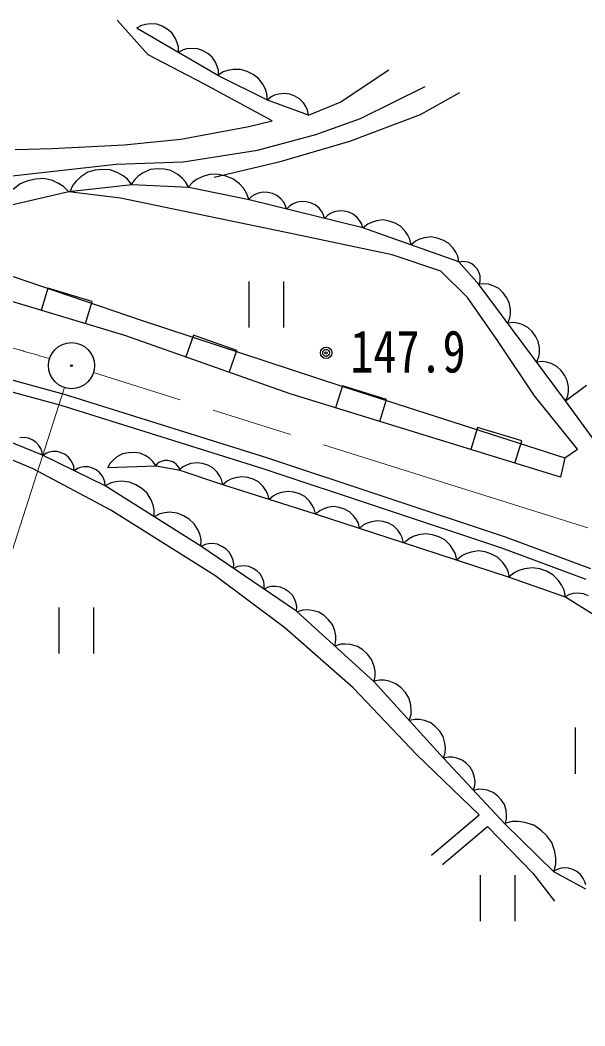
# Model space of a CAD drawing. Units: millimetres, scale not verified. Extents: x 40000 to 680000, y 20000 to 380000.
# Drawn here: x 155896 to 180348, y 263311 to 306866 of the extents above; entities that cross this region are included whole.
import ezdxf
from ezdxf.enums import TextEntityAlignment as Align

# ---------------------------------------------------------------- set-up
doc = ezdxf.new("R2010")
doc.units = ezdxf.units.MM
doc.header["$LTSCALE"] = 1000
doc.linetypes.add('CHAIN', pattern=[18.5, 12, -1.5, 3.5, -1.5])
for name, color, linetype, lineweight in [('M-BGD', 7, 'Continuous', 25), ('M-BMK', 2, 'CHAIN', 13), ('M-BMK-SRVR', 3, 'Continuous', 25), ('M-STR-HTXT', 7, 'Continuous', 13)]:
    doc.layers.add(name, color=color, linetype=linetype, lineweight=lineweight)
doc.styles.add('ＭＳ ゴシック', font='')
doc.styles.get('ＭＳ ゴシック').set_extended_font_data('MS Gothic')

msp = doc.modelspace()

# ---------------------------------------------------------------- linework, layer by layer
at = {"layer": 'M-BGD'}
for p, q in [((161445, 305364), (160093, 306866)), ((161150, 306636), (160935, 306518)), ((161322, 306682), (161150, 306636)), ((161531, 306707), (161322, 306682)), ((161812, 306689), (161531, 306707)), ((162051, 306599), (161812, 306689)), ((164481, 304459), (160959, 306504)), ((162269, 306472), (162051, 306599)), ((162466, 306310), (162269, 306472)), ((162620, 306074), (162466, 306310)), ((162702, 305881), (162620, 306074)), ((162748, 305708), (162702, 305881)), ((163849, 304113), (161445, 305364)), ((162751, 305464), (162748, 305708)), ((162956, 305576), (162751, 305464)), ((163120, 305620), (162956, 305576)), ((163318, 305643), (163120, 305620)), ((163586, 305626), (163318, 305643)), ((163814, 305541), (163586, 305626)), ((164021, 305420), (163814, 305541)), ((164209, 305265), (164021, 305420)), ((164356, 305041), (164209, 305265)), ((164434, 304857), (164356, 305041)), ((164478, 304693), (164434, 304857)), ((164691, 304623), (164455, 304472)), ((164481, 304459), (164478, 304693)), ((166601, 303399), (164481, 304459)), ((164884, 304687), (164691, 304623)), ((165120, 304730), (164884, 304687)), ((165442, 304730), (165120, 304730)), ((165721, 304644), (165442, 304730)), ((165979, 304515), (165721, 304644)), ((166215, 304344), (165979, 304515)), ((169757, 303311), (171860, 304713)), ((166803, 302510), (163849, 304113)), ((166408, 304086), (166215, 304344)), ((166516, 303871), (166408, 304086)), ((166580, 303678), (166516, 303871)), ((166601, 303399), (166580, 303678)), ((166912, 303610), (166766, 303541)), ((167094, 303665), (166912, 303610)), ((167347, 303695), (167094, 303665)), ((167574, 303653), (167347, 303695)), ((167789, 303576), (167574, 303653)), ((170628, 302607), (173433, 303986)), ((174915, 303712), (173212, 302761)), ((166766, 303541), (166594, 303402)), ((168381, 302755), (166601, 303399)), ((167990, 303462), (167789, 303576)), ((168166, 303278), (167990, 303462)), ((168270, 303119), (168166, 303278)), ((168381, 302755), (169757, 303311)), ((168339, 302973), (168270, 303119)), ((168381, 302755), (168339, 302973)), ((173212, 302761), (170158, 301609)), ((165801, 302260), (166803, 302510)), ((168698, 301917), (170628, 302607)), ((162847, 301709), (165801, 302260)), ((166169, 301228), (168698, 301917)), ((157289, 301308), (160394, 301459)), ((160394, 301459), (162847, 301709)), ((170158, 301609), (167103, 300708)), ((155687, 301258), (157289, 301308)), ((162951, 300722), (166169, 301228)), ((155550, 300124), (160055, 300630)), ((160055, 300630), (162951, 300722)), ((167103, 300708), (164299, 300057)), ((158824, 300275), (158520, 300078)), ((159140, 300364), (158824, 300275)), ((159462, 300400), (159140, 300364)), ((159790, 300382), (159462, 300400)), ((160130, 300257), (159790, 300382)), ((160363, 300120), (160130, 300257)), ((160541, 299977), (160363, 300120)), ((161014, 300113), (160858, 299971)), ((161221, 300254), (161014, 300113)), ((161528, 300390), (161221, 300254)), ((161830, 300426), (161528, 300390)), ((162129, 300412), (161830, 300426)), ((162427, 300349), (162129, 300412)), ((162719, 300185), (162427, 300349)), ((162912, 300026), (162719, 300185)), ((163808, 300094), (163564, 299978)), ((164157, 300188), (163808, 300094)), ((164486, 300177), (164157, 300188)), ((164803, 300112), (164486, 300177)), ((165110, 299995), (164803, 300112)), ((155902, 299773), (155602, 299526)), ((156228, 299907), (155902, 299773)), ((156568, 299985), (156228, 299907)), ((156920, 300007), (156568, 299985)), ((157298, 299915), (156920, 300007)), ((157563, 299797), (157298, 299915)), ((157771, 299667), (157563, 299797)), ((158006, 299423), (157771, 299667)), ((160732, 299726), (158006, 299423)), ((158180, 299714), (158049, 299428)), ((158323, 299893), (158180, 299714)), ((158520, 300078), (158323, 299893)), ((160732, 299726), (160541, 299977)), ((160858, 299971), (160696, 299728)), ((163194, 299612), (160732, 299726)), ((163055, 299869), (162912, 300026)), ((163194, 299612), (163055, 299869)), ((163373, 299852), (163160, 299619)), ((163564, 299978), (163373, 299852)), ((165395, 299772), (165110, 299995)), ((165575, 299570), (165395, 299772)), ((158006, 299423), (155204, 298779)), ((160243, 299155), (158006, 299423)), ((165806, 299082), (163194, 299612)), ((165701, 299379), (165575, 299570)), ((165806, 299082), (165701, 299379)), ((165916, 299230), (165777, 299090)), ((166040, 299305), (165916, 299230)), ((166196, 299372), (166040, 299305)), ((166419, 299422), (166196, 299372)), ((166625, 299406), (166419, 299422)), ((166823, 299357), (166625, 299406)), ((167013, 299276), (166823, 299357)), ((167187, 299128), (167013, 299276)), ((163648, 298454), (160243, 299155)), ((170729, 297871), (165806, 299082)), ((167294, 298996), (167187, 299128)), ((167369, 298873), (167294, 298996)), ((167427, 298683), (167369, 298873)), ((167567, 298824), (167427, 298683)), ((167690, 298899), (167567, 298824)), ((167847, 298965), (167690, 298899)), ((168069, 299015), (167847, 298965)), ((168276, 299000), (168069, 299015)), ((168474, 298951), (168276, 299000)), ((168664, 298869), (168474, 298951)), ((168837, 298721), (168664, 298869)), ((167754, 297603), (163648, 298454)), ((168945, 298590), (168837, 298721)), ((169020, 298466), (168945, 298590)), ((169078, 298277), (169020, 298466)), ((169218, 298418), (169078, 298277)), ((169341, 298492), (169218, 298418)), ((169498, 298559), (169341, 298492)), ((169720, 298609), (169498, 298559)), ((169926, 298593), (169720, 298609)), ((170124, 298545), (169926, 298593)), ((170314, 298463), (170124, 298545)), ((170488, 298315), (170314, 298463)), ((170596, 298184), (170488, 298315)), ((170670, 298060), (170596, 298184)), ((170729, 297871), (170670, 298060)), ((170945, 298027), (170747, 297864)), ((171113, 298108), (170945, 298027)), ((171323, 298173), (171113, 298108)), ((171616, 298210), (171323, 298173)), ((171880, 298163), (171616, 298210)), ((172129, 298075), (171880, 298163)), ((172363, 297945), (172129, 298075)), ((172568, 297732), (172363, 297945)), ((172010, 296702), (167754, 297603)), ((174894, 296394), (170729, 297871)), ((172689, 297549), (172568, 297732)), ((172770, 297381), (172689, 297549)), ((151302, 297230), (161187, 293857)), ((172821, 297129), (172770, 297381)), ((173018, 297292), (172821, 297129)), ((173187, 297373), (173018, 297292)), ((173397, 297438), (173187, 297373)), ((173690, 297474), (173397, 297438)), ((173953, 297428), (173690, 297474)), ((174202, 297339), (173953, 297428)), ((174436, 297210), (174202, 297339)), ((174641, 296997), (174436, 297210)), ((174113, 296001), (172010, 296702)), ((174763, 296814), (174641, 296997)), ((174843, 296645), (174763, 296814)), ((174894, 296394), (174843, 296645)), ((160429, 293213), (149789, 296394)), ((175765, 295409), (174894, 296394)), ((175053, 296411), (174904, 296383)), ((175163, 296404), (175053, 296411)), ((175290, 296378), (175163, 296404)), ((175452, 296313), (175290, 296378)), ((175575, 296213), (175452, 296313)), ((175678, 296096), (175575, 296213)), ((175265, 294849), (174113, 296001)), ((175762, 295962), (175678, 296096)), ((175807, 295794), (175762, 295962)), ((175817, 295664), (175807, 295794)), ((165793, 295549), (165793, 293549)), ((167313, 293549), (167313, 295549)), ((175996, 295451), (175752, 295427)), ((175765, 295409), (175811, 295554)), ((179514, 290373), (175765, 295409)), ((175811, 295554), (175817, 295664)), ((176172, 295425), (175996, 295451)), ((176373, 295366), (176172, 295425)), ((176625, 295239), (176373, 295366)), ((157098, 295253), (156811, 294295)), ((159014, 294680), (157098, 295253)), ((176809, 295062), (176625, 295239)), ((176960, 294860), (176809, 295062)), ((158727, 293722), (159014, 294680)), ((176567, 292996), (175265, 294849)), ((177076, 294632), (176960, 294860)), ((177126, 294355), (177076, 294632)), ((177099, 293969), (177125, 294145)), ((177125, 294145), (177126, 294355)), ((161187, 293857), (169820, 291017)), ((177006, 293742), (177099, 293969)), ((177250, 293767), (177006, 293742)), ((177426, 293741), (177250, 293767)), ((177627, 293681), (177426, 293741)), ((177879, 293554), (177627, 293681)), ((167586, 290676), (160429, 293213)), ((163399, 293221), (163065, 292279)), ((165284, 292553), (163399, 293221)), ((178063, 293377), (177879, 293554)), ((178213, 293175), (178063, 293377)), ((178330, 292948), (178213, 293175)), ((178169, 290593), (176567, 292996)), ((178380, 292671), (178330, 292948)), ((164950, 291611), (165284, 292553)), ((178260, 292058), (178353, 292284)), ((178353, 292284), (178379, 292461)), ((178379, 292461), (178380, 292671)), ((178503, 292082), (178260, 292058)), ((178680, 292056), (178503, 292082)), ((178881, 291997), (178680, 292056)), ((179133, 291870), (178881, 291997)), ((179317, 291693), (179133, 291870)), ((157813, 290657), (153718, 291763)), ((179467, 291491), (179317, 291693)), ((179584, 291263), (179467, 291491)), ((157673, 290177), (153601, 291277)), ((169849, 291027), (169555, 290071)), ((169820, 291017), (179476, 287912)), ((171761, 290439), (169849, 291027)), ((179514, 290373), (180418, 291062)), ((179634, 290986), (179584, 291263)), ((179633, 290776), (179634, 290986)), ((166578, 287906), (157813, 290657)), ((179287, 287079), (167586, 290676)), ((180022, 288290), (178169, 290593)), ((179514, 290373), (179607, 290600)), ((179607, 290600), (179633, 290776)), ((166424, 287430), (157673, 290177)), ((171467, 289483), (171761, 290439)), ((182365, 286442), (179514, 290373)), ((175699, 289228), (175406, 288272)), ((177611, 288640), (175699, 289228)), ((156462, 287435), (153040, 288850)), ((156868, 288025), (154057, 289159)), ((156079, 288796), (155879, 288780)), ((156257, 288756), (156079, 288796)), ((156424, 288689), (156257, 288756)), ((156580, 288594), (156424, 288689)), ((156713, 288443), (156580, 288594)), ((156791, 288315), (156713, 288443)), ((177317, 287684), (177611, 288640)), ((156841, 288197), (156791, 288315)), ((156868, 288025), (156841, 288197)), ((159580, 286693), (156868, 288025)), ((157034, 288110), (156887, 288015)), ((157155, 288151), (157034, 288110)), ((157302, 288179), (157155, 288151)), ((157503, 288181), (157302, 288179)), ((157678, 288128), (157503, 288181)), ((157840, 288049), (157678, 288128)), ((157988, 287943), (157840, 288049)), ((158110, 287783), (157988, 287943)), ((160085, 287948), (159922, 287816)), ((160332, 288083), (160085, 287948)), ((160583, 288134), (160332, 288083)), ((160834, 288144), (160583, 288134)), ((161088, 288111), (160834, 288144)), ((161344, 287994), (161088, 288111)), ((161517, 287875), (161344, 287994)), ((176915, 284468), (166578, 287906)), ((179476, 287912), (179287, 287079)), ((179476, 287912), (180022, 288290)), ((158178, 287649), (158110, 287783)), ((158219, 287529), (158178, 287649)), ((158234, 287354), (158219, 287529)), ((158501, 287490), (158381, 287449)), ((158648, 287518), (158501, 287490)), ((158850, 287520), (158648, 287518)), ((159025, 287467), (158850, 287520)), ((159186, 287388), (159025, 287467)), ((159801, 287685), (159682, 287470)), ((161781, 287548), (159700, 287471)), ((159922, 287816), (159801, 287685)), ((161647, 287753), (161517, 287875)), ((161781, 287548), (161647, 287753)), ((161825, 287652), (161740, 287556)), ((162822, 287355), (161781, 287548)), ((161902, 287705), (161825, 287652)), ((162000, 287754), (161902, 287705)), ((162142, 287794), (162000, 287754)), ((162276, 287792), (162142, 287794)), ((162406, 287768), (162276, 287792)), ((162532, 287722), (162406, 287768)), ((162649, 287633), (162532, 287722)), ((162724, 287553), (162649, 287633)), ((162777, 287476), (162724, 287553)), ((162951, 287523), (162774, 287371)), ((162822, 287355), (162777, 287476)), ((163103, 287599), (162951, 287523)), ((163293, 287662), (163103, 287599)), ((163559, 287700), (163293, 287662)), ((163799, 287662), (163559, 287700)), ((164027, 287586), (163799, 287662)), ((164242, 287472), (164027, 287586)), ((164431, 287283), (164242, 287472)), ((159817, 285644), (156462, 287435)), ((158381, 287449), (158234, 287354)), ((159334, 287282), (159186, 287388)), ((159456, 287122), (159334, 287282)), ((159524, 286988), (159456, 287122)), ((164672, 286739), (162822, 287355)), ((164545, 287118), (164431, 287283)), ((164621, 286966), (164545, 287118)), ((165217, 287050), (165019, 286981)), ((165495, 287094), (165217, 287050)), ((165748, 287058), (165495, 287094)), ((165988, 286982), (165748, 287058)), ((176749, 283996), (166424, 287430)), ((159566, 286868), (159524, 286988)), ((159580, 286693), (159566, 286868)), ((159839, 286826), (159579, 286694)), ((163723, 284080), (159580, 286693)), ((160046, 286872), (159839, 286826)), ((160295, 286893), (160046, 286872)), ((160629, 286859), (160295, 286893)), ((160909, 286742), (160629, 286859)), ((161163, 286581), (160909, 286742)), ((164672, 286739), (164621, 286966)), ((168680, 285467), (164672, 286739)), ((164861, 286899), (164677, 286737)), ((165019, 286981), (164861, 286899)), ((166216, 286866), (165988, 286982)), ((166418, 286669), (166216, 286866)), ((166540, 286498), (166418, 286669)), ((161390, 286379), (161163, 286581)), ((161564, 286092), (161390, 286379)), ((166622, 286340), (166540, 286498)), ((166679, 286102), (166622, 286340)), ((166862, 286264), (166679, 286102)), ((167020, 286346), (166862, 286264)), ((167219, 286415), (167020, 286346)), ((167497, 286459), (167219, 286415)), ((167750, 286423), (167497, 286459)), ((167990, 286347), (167750, 286423)), ((168218, 286231), (167990, 286347)), ((168420, 286034), (168218, 286231)), ((161653, 285859), (161564, 286092)), ((161699, 285652), (161653, 285859)), ((168542, 285863), (168420, 286034)), ((168624, 285705), (168542, 285863)), ((169206, 285759), (169017, 285694)), ((169471, 285800), (169206, 285759)), ((169712, 285764), (169471, 285800)), ((169940, 285690), (169712, 285764)), ((164324, 282814), (159817, 285644)), ((161693, 285360), (161699, 285652)), ((161943, 285486), (161693, 285360)), ((162141, 285531), (161943, 285486)), ((162381, 285551), (162141, 285531)), ((162701, 285519), (162381, 285551)), ((162970, 285406), (162701, 285519)), ((163214, 285252), (162970, 285406)), ((168680, 285467), (168624, 285705)), ((172496, 284233), (168680, 285467)), ((168866, 285617), (168690, 285464)), ((169017, 285694), (168866, 285617)), ((170156, 285578), (169940, 285690)), ((170348, 285390), (170156, 285578)), ((170463, 285227), (170348, 285390)), ((163432, 285058), (163214, 285252)), ((163598, 284782), (163432, 285058)), ((170540, 285076), (170463, 285227)), ((170593, 284849), (170540, 285076)), ((170769, 285002), (170593, 284849)), ((170920, 285079), (170769, 285002)), ((171109, 285144), (170920, 285079)), ((171374, 285185), (171109, 285144)), ((171615, 285149), (171374, 285185)), ((171843, 285075), (171615, 285149)), ((172059, 284963), (171843, 285075)), ((172251, 284775), (172059, 284963)), ((163684, 284558), (163598, 284782)), ((163729, 284359), (163684, 284558)), ((172366, 284612), (172251, 284775)), ((172443, 284461), (172366, 284612)), ((172496, 284233), (172443, 284461)), ((172915, 284500), (172733, 284408)), ((173142, 284577), (172915, 284500)), ((173460, 284625), (173142, 284577)), ((173749, 284580), (173460, 284625)), ((174023, 284491), (173749, 284580)), ((174281, 284355), (174023, 284491)), ((180603, 283106), (176915, 284468)), ((163723, 284080), (163729, 284359)), ((167865, 281269), (163723, 284080)), ((163908, 284160), (163728, 284076)), ((164049, 284187), (163908, 284160)), ((164219, 284195), (164049, 284187)), ((164445, 284165), (164219, 284195)), ((164633, 284078), (164445, 284165)), ((164802, 283964), (164633, 284078)), ((177083, 282730), (172496, 284233)), ((172733, 284408), (172521, 284225)), ((174510, 284129), (174281, 284355)), ((174648, 283932), (174510, 284129)), ((180404, 282647), (176749, 283996)), ((164952, 283821), (164802, 283964)), ((165063, 283622), (164952, 283821)), ((165118, 283461), (165063, 283622)), ((174740, 283751), (174648, 283932)), ((174802, 283478), (174740, 283751)), ((175014, 283661), (174802, 283478)), ((175195, 283753), (175014, 283661)), ((175423, 283830), (175195, 283753)), ((175741, 283877), (175423, 283830)), ((176030, 283833), (175741, 283877)), ((176303, 283743), (176030, 283833)), ((176562, 283608), (176303, 283743)), ((176791, 283381), (176562, 283608)), ((165145, 283320), (165118, 283461)), ((165134, 283122), (165145, 283320)), ((165304, 283200), (165134, 283122)), ((165437, 283226), (165304, 283200)), ((165597, 283233), (165437, 283226)), ((165810, 283205), (165597, 283233)), ((165986, 283123), (165810, 283205)), ((166145, 283016), (165986, 283123)), ((176929, 283185), (176791, 283381)), ((177021, 283003), (176929, 283185)), ((177736, 283108), (177488, 283029)), ((178082, 283152), (177736, 283108)), ((178393, 283099), (178082, 283152)), ((167351, 280544), (164324, 282814)), ((166286, 282881), (166145, 283016)), ((166391, 282694), (166286, 282881)), ((166443, 282543), (166391, 282694)), ((177083, 282730), (177021, 283003)), ((177289, 282934), (177056, 282739)), ((179511, 281882), (177083, 282730)), ((177488, 283029), (177289, 282934)), ((178688, 282996), (178393, 283099)), ((178965, 282844), (178688, 282996)), ((179208, 282594), (178965, 282844)), ((166469, 282409), (166443, 282543)), ((166458, 282223), (166469, 282409)), ((166638, 282307), (166458, 282223)), ((166780, 282334), (166638, 282307)), ((166950, 282342), (166780, 282334)), ((167176, 282312), (166950, 282342)), ((167364, 282225), (167176, 282312)), ((179353, 282378), (179208, 282594)), ((179449, 282179), (179353, 282378)), ((167532, 282111), (167364, 282225)), ((167682, 281968), (167532, 282111)), ((167794, 281769), (167682, 281968)), ((179511, 281882), (179449, 282179)), ((179685, 281997), (179487, 281898)), ((181091, 280880), (179511, 281882)), ((179842, 282032), (179685, 281997)), ((180031, 282047), (179842, 282032)), ((180285, 282021), (180031, 282047)), ((180498, 281931), (180285, 282021)), ((157570, 281436), (157570, 279436)), ((159090, 279436), (159090, 281436)), ((167849, 281608), (167794, 281769)), ((167876, 281467), (167849, 281608)), ((167865, 281269), (167876, 281467)), ((171218, 278211), (167865, 281269)), ((168139, 281317), (167893, 281243)), ((168325, 281325), (168139, 281317)), ((168544, 281304), (168325, 281325)), ((168828, 281224), (168544, 281304)), ((169053, 281079), (168828, 281224)), ((169248, 280901), (169053, 281079)), ((170312, 277945), (167351, 280544)), ((169414, 280690), (169248, 280901)), ((169520, 280415), (169414, 280690)), ((169561, 280199), (169520, 280415)), ((169570, 280012), (169561, 280199)), ((169519, 279761), (169570, 280012)), ((169776, 279838), (169519, 279761)), ((169971, 279847), (169776, 279838)), ((170200, 279825), (169971, 279847)), ((170497, 279741), (170200, 279825)), ((170732, 279589), (170497, 279741)), ((170936, 279403), (170732, 279589)), ((171108, 279183), (170936, 279403)), ((171219, 278895), (171108, 279183)), ((171262, 278669), (171219, 278895)), ((171218, 278211), (171271, 278474)), ((171271, 278474), (171262, 278669)), ((173075, 275050), (170312, 277945)), ((171460, 278287), (171197, 278235)), ((174227, 274907), (171218, 278211)), ((171655, 278278), (171460, 278287)), ((171881, 278235), (171655, 278278)), ((172169, 278124), (171881, 278235)), ((172389, 277951), (172169, 278124)), ((172574, 277747), (172389, 277951)), ((172726, 277512), (172574, 277747)), ((172810, 277215), (172726, 277512)), ((172832, 276986), (172810, 277215)), ((172746, 276534), (172823, 276791)), ((172997, 276584), (172746, 276534)), ((172823, 276791), (172832, 276986)), ((173184, 276576), (172997, 276584)), ((173400, 276534), (173184, 276576)), ((173675, 276428), (173400, 276534)), ((173885, 276262), (173675, 276428)), ((174063, 276067), (173885, 276262)), ((179934, 276230), (179934, 274230)), ((174208, 275842), (174063, 276067)), ((174288, 275558), (174208, 275842)), ((174309, 275339), (174288, 275558)), ((174300, 275153), (174309, 275339)), ((175773, 272451), (173075, 275050)), ((174227, 274907), (174300, 275153)), ((176890, 272047), (174227, 274907)), ((174449, 274947), (174232, 274901)), ((174610, 274941), (174449, 274947)), ((174797, 274908), (174610, 274941)), ((175036, 274819), (174797, 274908)), ((175219, 274678), (175036, 274819)), ((175374, 274511), (175219, 274678)), ((175502, 274318), (175374, 274511)), ((175574, 274074), (175502, 274318)), ((175594, 273885), (175574, 274074)), ((175527, 273511), (175588, 273724)), ((175755, 273559), (175527, 273511)), ((175588, 273724), (175594, 273885)), ((175925, 273553), (175755, 273559)), ((176121, 273518), (175925, 273553)), ((176373, 273424), (176121, 273518)), ((176566, 273275), (176373, 273424)), ((176729, 273100), (176566, 273275)), ((176863, 272897), (176729, 273100)), ((176939, 272639), (176863, 272897)), ((173700, 270708), (175773, 272451)), ((176890, 272047), (176954, 272271)), ((176960, 272441), (176939, 272639)), ((176954, 272271), (176960, 272441)), ((174181, 270300), (176127, 271948)), ((176127, 271948), (178092, 269923)), ((177202, 272161), (176864, 272072)), ((179010, 269976), (176890, 272047)), ((177457, 272164), (177202, 272161)), ((177754, 272125), (177457, 272164)), ((178138, 272002), (177754, 272125)), ((178437, 271793), (178138, 272002)), ((178695, 271542), (178437, 271793)), ((178910, 271247), (178695, 271542)), ((179042, 270867), (178910, 271247)), ((179088, 270571), (179042, 270867)), ((179091, 270316), (179088, 270571)), ((179141, 270087), (178981, 269991)), ((179010, 269976), (179091, 270316)), ((179271, 270126), (179141, 270087)), ((179429, 270151), (179271, 270126)), ((179643, 270145), (179429, 270151)), ((179828, 270082), (179643, 270145)), ((179997, 269991), (179828, 270082)), ((175813, 269841), (175813, 267841)), ((177333, 267841), (177333, 269841)), ((178092, 269923), (179025, 268712)), ((180391, 269236), (179010, 269976)), ((180151, 269873), (179997, 269991)), ((180275, 269697), (180151, 269873)), ((180343, 269552), (180275, 269697)), ((180382, 269422), (180343, 269552))]:
    msp.add_line(p, q, dxfattribs=at)
for radius in [250, 150, 50]:
    msp.add_circle((169145, 292458), radius, dxfattribs=at)
at = {"layer": 'M-BMK'}
msp.add_line((180476, 284875), (159075, 291602), dxfattribs=at)
msp.add_arc((142585, 244377), 50000, 73.0438, 89.6623, dxfattribs=at)
at = {"layer": 'M-BMK-SRVR'}
for radius in [1000, 40]:
    msp.add_circle((158121, 291902), radius, dxfattribs=at)
at = {"layer": 'M-STR-HTXT'}
msp.add_line((157815, 290950), (148893, 263148), dxfattribs=at)

# ---------------------------------------------------------------- texts
at = {"layer": 'M-BGD', "style": 'ＭＳ ゴシック', "width": 0.8}
msp.add_text('147.9', height=1833, dxfattribs=at).set_placement((170195, 291056), align=Align.BOTTOM_LEFT)

doc.saveas('drawing.dxf')
